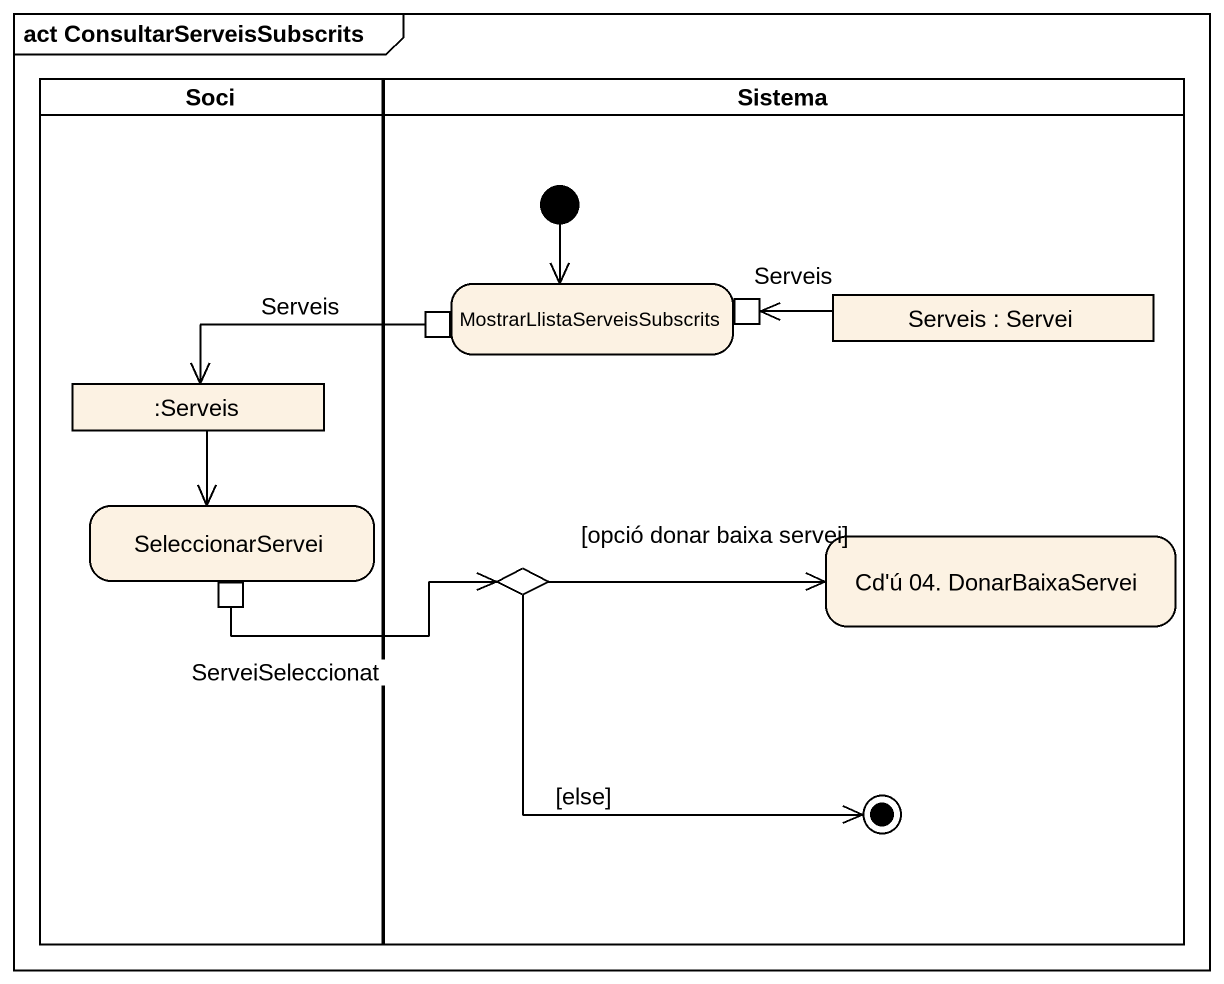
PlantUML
@startuml
mainframe act ConsultarServeisSubscrits
hide empty description
state Soci <<partition>> {
  state ":Serveis" as Serveis_3 <<object>>
  state SeleccionarServei {
    state ServeiSeleccionat <<outputPin>>
  }
}
state Sistema <<partition>> {
  state "MostrarLlistaServeisSubscrits" as MostrarLlistaServeisSubscrit {
    state Serveis <<outputPin>>
    state pin1 <<inputPin>>
  }
  state "Serveis : Servei" as Serveis_2 <<object>>
  state "Cd'ú 04. DonarBaixaServei" as Cd_ú_04_DonarBaixaServei
  state choice1 <<choice>>
  [*] --> MostrarLlistaServeisSubscrit
  choice1 --> [*] : [else]
}
Serveis -left-> Serveis_3
Serveis_2 -left-> pin1 : Serveis
Serveis_3 --> SeleccionarServei
ServeiSeleccionat -right-> choice1
choice1 -right-> Cd_ú_04_DonarBaixaServei : [opció donar baixa servei]
@enduml
